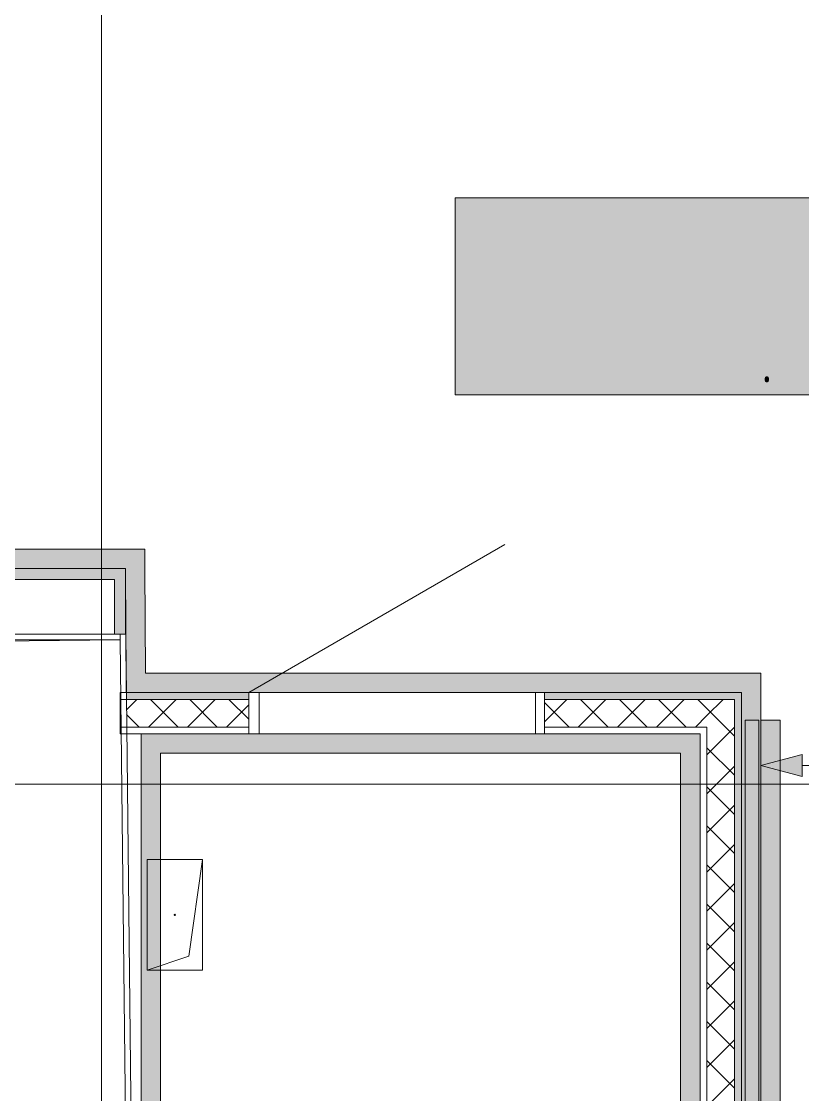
# Model space of a CAD drawing. Header units: millimetres. Extents: x 0 to 1189, y 0 to 841.
# Drawn here: x 719.27 to 747.54, y 359.65 to 398.46 of the extents above; entities that cross this region are included whole.
import ezdxf

# ---------------------------------------------------------------- set-up
doc = ezdxf.new("R2010")
doc.units = ezdxf.units.MM

msp = doc.modelspace()

# ---------------------------------------------------------------- hatches: boundary and pattern name
at = {"true_color": 0xffffff}
h = msp.add_hatch(color=7, dxfattribs=at)
h.dxf.hatch_style = 2
h.paths.add_polyline_path([(734.970123, 392.08037), (766.513171, 392.08037), (766.513171, 384.962359), (734.970123, 384.962359)])
at = {"true_color": 0x0077b0}
h = msp.add_hatch(color=144, dxfattribs=at)
h.paths.add_polyline_path([(742.217382, 387.99229), (742.217382, 388.39633), (742.226417, 388.497969), (742.253694, 388.591392), (742.29947, 388.676856), (742.364006, 388.75462), (742.44177, 388.819156), (742.527234, 388.864932), (742.620657, 388.892209), (742.722295, 388.901244), (742.917357, 388.865277), (743.080585, 388.757376), (743.145121, 388.679569), (743.190897, 388.593803), (743.218174, 388.499563), (743.227209, 388.39633), (743.227209, 387.99229), (743.217743, 387.892244), (743.189519, 387.79964), (743.142795, 387.714477), (743.077829, 387.636756), (743.001271, 387.572221), (742.915979, 387.526444), (742.822729, 387.499167), (742.722295, 387.490133), (742.620657, 387.499167), (742.527234, 387.526444), (742.44177, 387.572221), (742.364006, 387.636756), (742.29947, 387.714477), (742.253694, 387.79964), (742.226417, 387.892244)])
h.paths.add_polyline_path([(743.024361, 387.995046), (743.024361, 388.399087), (743.002864, 388.514566), (742.936718, 388.613509), (742.839222, 388.679173), (742.722295, 388.700601), (742.605369, 388.679173), (742.507873, 388.613509), (742.441727, 388.514566), (742.42023, 388.399087), (742.42023, 387.995046), (742.441727, 387.877499), (742.507873, 387.780623), (742.605369, 387.713581), (742.722295, 387.690775), (742.839222, 387.713581), (742.936718, 387.780623), (743.002864, 387.878533)])
h = msp.add_hatch(color=144, dxfattribs=at)
h.dxf.hatch_style = 2
h.paths.add_polyline_path([(743.733109, 388.901244), (744.641512, 388.901244), (744.796885, 388.871891), (744.927041, 388.785488), (745.015856, 388.654437), (745.045552, 388.497754), (745.045552, 387.5888), (745.01999, 387.514042), (744.943578, 387.490133), (744.867441, 387.514042), (744.842154, 387.5888), (744.842154, 388.497754), (744.827685, 388.575889), (744.78593, 388.641621), (744.720129, 388.684616), (744.641512, 388.697845), (744.438664, 388.697845), (744.438664, 387.5888), (744.413171, 387.514042), (744.337241, 387.490133), (744.26324, 387.514042), (744.238022, 387.5888), (744.238022, 388.697845), (743.834532, 388.697845), (743.834532, 387.5888), (743.809245, 387.514042), (743.733109, 387.490133), (743.656972, 387.514042), (743.631685, 387.5888), (743.631685, 388.802576), (743.656972, 388.876301)])
h = msp.add_hatch(color=144, dxfattribs=at)
h.dxf.hatch_style = 2
h.paths.add_polyline_path([(746.141267, 387.5888), (746.141267, 388.802576), (746.166554, 388.876301), (746.242691, 388.901244), (746.747604, 388.901244), (746.901876, 388.871891), (747.032583, 388.785488), (747.121604, 388.654437), (747.151094, 388.497754), (747.151094, 387.5888), (747.125807, 387.514042), (747.04967, 387.490133), (746.973534, 387.514042), (746.948247, 387.5888), (746.948247, 388.497754), (746.933708, 388.575889), (746.891471, 388.641621), (746.826152, 388.684616), (746.747604, 388.697845), (746.344115, 388.697845), (746.344115, 387.5888), (746.318828, 387.514042), (746.242691, 387.490133), (746.166554, 387.514042)])
h = msp.add_hatch(color=144, dxfattribs=at)
h.paths.add_polyline_path([(738.456848, 386.389682), (738.548695, 386.444803), (738.632686, 386.463545), (738.67823, 386.477394), (738.719227, 386.516461), (738.749682, 386.566071), (738.759466, 386.61568), (738.748372, 386.67466), (738.715368, 386.723718), (738.666103, 386.756102), (738.60733, 386.766162), (738.548557, 386.755275), (738.499292, 386.723718), (738.467735, 386.67466), (738.456848, 386.61568)])
h.paths.add_polyline_path([(738.83388, 386.433779), (738.927517, 386.376659), (739.000898, 386.294322), (739.04658, 386.194552), (739.062083, 386.086513), (739.062083, 385.782243), (739.033833, 385.636653), (738.950186, 385.515454), (738.828574, 385.432428), (738.683398, 385.405211), (738.537119, 385.432428), (738.414405, 385.515454), (738.33186, 385.63748), (738.304713, 385.782243), (738.304713, 386.61568), (738.326762, 386.733434), (738.393459, 386.831757), (738.490679, 386.8968), (738.60733, 386.918849), (738.724601, 386.896524), (738.822855, 386.829552), (738.887899, 386.733158), (738.909947, 386.61568), (738.89093, 386.512947)])
h.paths.add_polyline_path([(738.909947, 385.783896), (738.909947, 386.086513), (738.893687, 386.173606), (738.844353, 386.247468), (738.770903, 386.297009), (738.683398, 386.313063), (738.595892, 386.297009), (738.522443, 386.247468), (738.473109, 386.173606), (738.456848, 386.086513), (738.456848, 385.783896), (738.473109, 385.695633), (738.522443, 385.623493), (738.595892, 385.57285), (738.683398, 385.555693), (738.770903, 385.57285), (738.844353, 385.623493), (738.893687, 385.69646)])
h = msp.add_hatch(color=144, dxfattribs=at)
h.dxf.hatch_style = 2
h.paths.add_polyline_path([(735.122234, 385.479074), (735.122234, 386.389682), (735.141251, 386.444803), (735.198302, 386.463545), (735.576987, 386.463545), (735.692811, 386.441565), (735.790858, 386.377004), (735.857555, 386.278268), (735.879604, 386.160928), (735.879604, 385.479074), (735.860587, 385.423126), (735.803536, 385.405211), (735.746486, 385.423126), (735.727469, 385.479074), (735.727469, 386.160928), (735.716582, 386.219701), (735.685025, 386.268966), (735.63576, 386.301143), (735.576987, 386.311409), (735.27437, 386.311409), (735.27437, 385.479074), (735.255353, 385.423126), (735.198302, 385.405211), (735.141251, 385.423126)])
h = msp.add_hatch(color=144, dxfattribs=at)
h.paths.add_polyline_path([(736.183061, 386.389682), (736.202077, 386.444803), (736.259128, 386.463545), (736.637813, 386.463545), (736.755084, 386.441565), (736.851685, 386.377004), (736.918382, 386.278268), (736.94043, 386.160928), (736.94043, 385.707829), (736.918382, 385.590489), (736.851685, 385.491752), (736.755084, 385.426364), (736.637813, 385.405211), (736.335196, 385.405211), (736.335196, 385.024322), (736.316179, 384.968718), (736.259128, 384.949908), (736.202077, 384.968718), (736.183061, 385.024322)])
h.paths.add_polyline_path([(736.335196, 386.311409), (736.335196, 385.555693), (736.637813, 385.555693), (736.695484, 385.566786), (736.743646, 385.59979), (736.777133, 385.649055), (736.788295, 385.707829), (736.788295, 386.160928), (736.777408, 386.219701), (736.745851, 386.268966), (736.696586, 386.301143), (736.637813, 386.311409)])
h = msp.add_hatch(color=144, dxfattribs=at)
h.dxf.hatch_style = 2
h.paths.add_polyline_path([(738.001257, 386.389682), (738.001257, 385.479074), (737.98224, 385.423126), (737.925189, 385.405211), (737.546504, 385.405211), (737.429233, 385.426364), (737.332632, 385.491752), (737.265935, 385.589662), (737.243887, 385.707829), (737.243887, 386.389682), (737.262904, 386.444803), (737.319954, 386.463545), (737.377005, 386.444803), (737.396022, 386.389682), (737.396022, 385.707829), (737.407184, 385.649882), (737.440671, 385.59979), (737.48966, 385.566786), (737.546504, 385.555693), (737.849121, 385.555693), (737.849121, 386.389682), (737.868138, 386.444803), (737.925189, 386.463545), (737.98224, 386.444803)])
h = msp.add_hatch(color=144, dxfattribs=at)
h.paths.add_polyline_path([(739.633981, 385.860515), (739.528286, 385.892555), (739.441607, 385.959734), (739.384556, 386.052476), (739.365539, 386.160928), (739.387588, 386.278268), (739.454285, 386.377004), (739.550885, 386.441565), (739.668156, 386.463545), (740.046841, 386.463545), (740.103892, 386.444803), (740.122909, 386.389682), (740.122909, 385.479074), (740.103892, 385.423126), (740.046841, 385.405211), (739.989791, 385.423126), (739.970774, 385.479074), (739.970774, 385.85831), (739.818087, 385.85831), (739.502792, 385.434977), (739.475507, 385.412033), (739.441607, 385.405211), (739.384556, 385.423126), (739.365539, 385.479074), (739.380422, 385.525928)])
h.paths.add_polyline_path([(739.517675, 386.160928), (739.528837, 386.102981), (739.562323, 386.052889), (739.611312, 386.019403), (739.668156, 386.008241), (739.970774, 386.008241), (739.970774, 386.311409), (739.668156, 386.311409), (739.609383, 386.300523), (739.560118, 386.268966), (739.528561, 386.219701)])
h = msp.add_hatch(color=144, dxfattribs=at)
h.dxf.hatch_style = 2
h.paths.add_polyline_path([(740.955532, 385.707829), (740.945748, 385.771012), (740.915293, 385.818072), (740.825997, 385.85831), (740.728983, 385.85831), (740.676066, 385.881461), (740.652915, 385.934378), (740.676066, 385.9895), (740.749929, 386.012651), (740.77308, 386.012651), (740.798436, 386.010446), (740.865753, 386.021608), (740.915293, 386.055094), (740.945748, 386.10243), (740.955532, 386.160928), (740.945472, 386.219701), (740.913089, 386.268966), (740.863824, 386.301143), (740.80505, 386.311409), (740.728983, 386.311409), (740.658772, 386.301625), (740.574091, 386.272824), (740.504845, 386.244299), (740.483141, 386.23479), (740.442902, 386.262351), (740.426365, 386.315268), (740.457647, 386.372388), (740.55094, 386.423306), (740.646369, 386.453761), (740.728983, 386.463545), (740.80505, 386.463545), (740.922597, 386.441565), (741.021127, 386.377004), (741.085688, 386.278268), (741.107668, 386.160928), (741.082105, 386.024708), (741.004039, 385.934378), (741.082105, 385.844048), (741.107668, 385.707829), (741.085688, 385.590489), (741.021127, 385.491752), (740.922597, 385.426364), (740.80505, 385.405211), (740.728983, 385.405211), (740.64444, 385.41472), (740.548735, 385.443245), (740.456751, 385.494439), (740.426365, 385.553488), (740.442902, 385.606405), (740.485345, 385.633966), (740.50953, 385.624457), (740.576296, 385.595932), (740.659047, 385.565477), (740.728983, 385.555693), (740.80505, 385.555693), (740.863824, 385.566786), (740.913089, 385.59979), (740.944646, 385.649055)])
h = msp.add_hatch(color=144, dxfattribs=at)
h.dxf.hatch_style = 2
h.paths.add_polyline_path([(741.563092, 385.966349), (742.039342, 386.442599), (742.092258, 386.463545), (742.149309, 386.444803), (742.168326, 386.389682), (742.145175, 386.336765), (741.812792, 386.002178), (742.153443, 385.523723), (742.168326, 385.479074), (742.149309, 385.423126), (742.092258, 385.405211), (742.028869, 385.437182), (741.7031, 385.894139), (741.563092, 385.752477), (741.563092, 385.479074), (741.544075, 385.423126), (741.487024, 385.405211), (741.429973, 385.423126), (741.410956, 385.479074), (741.410956, 386.389682), (741.429973, 386.444803), (741.487024, 386.463545), (741.544075, 386.444803), (741.563092, 386.389682)])
h = msp.add_hatch(color=144, dxfattribs=at)
h.dxf.hatch_style = 2
h.paths.add_polyline_path([(743.077017, 385.250871), (743.077017, 385.405211), (742.7744, 385.405211), (742.657129, 385.426364), (742.560528, 385.491752), (742.493831, 385.590489), (742.471782, 385.707829), (742.471782, 386.389682), (742.490799, 386.444803), (742.54785, 386.463545), (742.604901, 386.444803), (742.623918, 386.389682), (742.623918, 385.707829), (742.63508, 385.649882), (742.668566, 385.59979), (742.717556, 385.566786), (742.7744, 385.555693), (743.077017, 385.555693), (743.077017, 386.389682), (743.096034, 386.444803), (743.153085, 386.463545), (743.210135, 386.444803), (743.229152, 386.389682), (743.229152, 385.253076), (743.207379, 385.135323), (743.142611, 385.037), (743.046011, 384.971956), (742.92874, 384.949908), (742.623918, 384.949908), (742.566867, 384.968993), (742.54785, 385.026527), (742.571001, 385.079443), (742.623918, 385.102594), (742.926535, 385.102594), (742.985308, 385.112654), (743.034573, 385.145038), (743.06613, 385.192373)])
h = msp.add_hatch(color=144, dxfattribs=at)
h.dxf.hatch_style = 2
h.paths.add_polyline_path([(744.201783, 386.160928), (744.201783, 385.707829), (744.212946, 385.649882), (744.246432, 385.59979), (744.295421, 385.566786), (744.352265, 385.555693), (744.578815, 385.555693), (744.635865, 385.536607), (744.654882, 385.479074), (744.635865, 385.423126), (744.578815, 385.405211), (744.352265, 385.405211), (744.234994, 385.426364), (744.138394, 385.491752), (744.071697, 385.589662), (744.049648, 385.707829), (744.049648, 386.160928), (744.071697, 386.278268), (744.138394, 386.377004), (744.234994, 386.441565), (744.352265, 386.463545), (744.578815, 386.463545), (744.635865, 386.444528), (744.654882, 386.387477), (744.635865, 386.330426), (744.578815, 386.311409), (744.352265, 386.311409), (744.293492, 386.300523), (744.244227, 386.268966), (744.21267, 386.219701)])
h = msp.add_hatch(color=144, dxfattribs=at)
h.dxf.hatch_style = 2
h.paths.add_polyline_path([(745.412756, 385.782243), (745.110139, 386.171401), (745.110139, 385.479074), (745.091122, 385.423126), (745.034071, 385.405211), (744.97702, 385.423126), (744.958003, 385.479074), (744.958003, 386.389682), (744.97702, 386.444803), (745.034071, 386.463545), (745.072105, 386.452176), (745.110139, 386.417243), (745.412756, 386.027533), (745.715373, 386.417243), (745.753683, 386.452176), (745.791992, 386.463545), (745.847114, 386.444803), (745.865855, 386.389682), (745.865855, 385.479074), (745.847114, 385.423126), (745.791992, 385.405211), (745.734459, 385.423126), (745.715373, 385.479074), (745.715373, 386.171401)])
h = msp.add_hatch(color=144, dxfattribs=at)
h.dxf.hatch_style = 2
h.paths.add_polyline_path([(747.296194, 386.160928), (747.296194, 385.707829), (747.307357, 385.649882), (747.340843, 385.59979), (747.389832, 385.566786), (747.446676, 385.555693), (747.673226, 385.555693), (747.730277, 385.536607), (747.749293, 385.479074), (747.730277, 385.423126), (747.673226, 385.405211), (747.446676, 385.405211), (747.329405, 385.426364), (747.232805, 385.491752), (747.166108, 385.589662), (747.144059, 385.707829), (747.144059, 386.160928), (747.166108, 386.278268), (747.232805, 386.377004), (747.329405, 386.441565), (747.446676, 386.463545), (747.673226, 386.463545), (747.730277, 386.444528), (747.749293, 386.387477), (747.730277, 386.330426), (747.673226, 386.311409), (747.446676, 386.311409), (747.387903, 386.300523), (747.338638, 386.268966), (747.307081, 386.219701)])
h = msp.add_hatch(color=144, dxfattribs=at)
h.dxf.hatch_style = 2
h.paths.add_polyline_path([(746.169183, 385.555693), (746.1882, 385.612744), (746.245251, 385.631761), (746.302301, 385.612744), (746.321318, 385.555693), (746.321318, 385.479074), (746.302301, 385.423126), (746.245251, 385.405211), (746.1882, 385.423126), (746.169183, 385.479074)])
at = {"true_color": 0xf1d696}
h = msp.add_hatch(color=41, dxfattribs=at)
h.dxf.hatch_style = 2
h.paths.add_polyline_path([(723.034105, 379.37535), (723.038105, 378.675349), (704.339076, 378.675349), (704.339076, 379.37535)])
h = msp.add_hatch(color=41, dxfattribs=at)
h.dxf.hatch_style = 2
h.paths.add_polyline_path([(723.034105, 379.37535), (723.734106, 379.37535), (723.038105, 378.675349)])
h = msp.add_hatch(color=41, dxfattribs=at)
h.dxf.hatch_style = 2
h.paths.add_polyline_path([(723.038105, 378.675349), (723.734106, 379.37535), (723.738106, 378.675349)])
h = msp.add_hatch(color=7)
h.dxf.hatch_style = 2
h.paths.add_polyline_path([(704.339076, 378.675349), (723.038105, 378.675349), (723.038105, 378.275349), (704.339076, 378.275349)])
h = msp.add_hatch(color=41, dxfattribs=at)
h.dxf.hatch_style = 2
h.paths.add_polyline_path([(723.762106, 374.892343), (723.062105, 374.892343), (723.038105, 378.675349), (723.738106, 378.675349)])
h = msp.add_hatch(color=7)
h.dxf.hatch_style = 2
h.paths.add_polyline_path([(722.638104, 378.275349), (723.038105, 378.275349), (723.038105, 376.303346), (722.845104, 376.300346), (722.638104, 376.300346)])
h = msp.add_hatch(color=41, dxfattribs=at)
h.dxf.hatch_style = 2
h.paths.add_polyline_path([(723.762106, 374.892343), (723.070105, 374.196342), (723.062105, 374.892343)])
h = msp.add_hatch(color=41, dxfattribs=at)
h.dxf.hatch_style = 2
h.paths.add_polyline_path([(723.066105, 374.192342), (723.762106, 374.892343), (723.766106, 374.192342)])
h = msp.add_hatch(color=41, dxfattribs=at)
h.dxf.hatch_style = 2
h.paths.add_polyline_path([(723.762106, 374.892343), (745.327139, 374.892343), (745.327139, 374.192342), (723.766106, 374.192342)])
h = msp.add_hatch(color=41, dxfattribs=at)
h.dxf.hatch_style = 2
h.paths.add_polyline_path([(745.327139, 374.192342), (746.02714, 374.892343), (746.02714, 374.192342)])
h = msp.add_hatch(color=41, dxfattribs=at)
h.dxf.hatch_style = 2
h.paths.add_polyline_path([(745.327139, 374.892343), (746.02714, 374.892343), (745.327139, 374.192342)])
h = msp.add_hatch(color=7)
h.dxf.hatch_style = 2
h.paths.add_polyline_path([(727.495111, 374.192342), (727.495111, 373.942342), (723.069105, 373.942342), (723.066105, 374.192342)])
h = msp.add_hatch(color=7)
h.dxf.hatch_style = 2
h.paths.add_polyline_path([(738.195128, 374.192342), (745.076138, 374.192342), (745.077138, 373.942342), (738.195128, 373.942342)])
h = msp.add_hatch(color=7)
h.dxf.hatch_style = 2
h.paths.add_polyline_path([(745.327139, 322.171263), (745.077138, 322.171263), (745.077138, 374.192342), (745.327139, 374.192342)])
at = {"true_color": 0x008080}
h = msp.add_hatch(color=136, dxfattribs=at)
h.dxf.hatch_style = 2
h.paths.add_polyline_path([(746.02714, 293.305219), (745.327139, 293.310219), (745.327139, 374.192342), (746.02714, 374.192342)])
at = {"true_color": 0x999999}
h = msp.add_hatch(color=253, dxfattribs=at)
h.dxf.hatch_style = 2
h.paths.add_polyline_path([(745.457139, 373.189341), (745.95714, 373.189341), (745.95714, 323.189264), (745.457139, 323.189264)])
at = {"true_color": 0xff0000}
h = msp.add_hatch(color=1, dxfattribs=at)
h.dxf.hatch_style = 2
h.paths.add_polyline_path([(746.02714, 373.189341), (746.727141, 373.189341), (746.727141, 323.189264), (746.02714, 323.189264)])
at = {"true_color": 0xf1d696}
h = msp.add_hatch(color=41, dxfattribs=at)
h.dxf.hatch_style = 2
h.paths.add_polyline_path([(724.309107, 372.69234), (724.309107, 371.992339), (723.609106, 372.69234)])
h = msp.add_hatch(color=41, dxfattribs=at)
h.dxf.hatch_style = 2
h.paths.add_polyline_path([(724.309107, 371.992339), (723.609106, 371.992339), (723.609106, 372.69234)])
h = msp.add_hatch(color=41, dxfattribs=at)
h.dxf.hatch_style = 2
h.paths.add_polyline_path([(724.309107, 371.992339), (724.309107, 372.69234), (743.127135, 372.69234), (743.127135, 371.992339)])
h = msp.add_hatch(color=41, dxfattribs=at)
h.dxf.hatch_style = 2
h.paths.add_polyline_path([(743.127135, 371.992339), (743.127135, 372.69234), (743.827136, 372.69234)])
h = msp.add_hatch(color=41, dxfattribs=at)
h.dxf.hatch_style = 2
h.paths.add_polyline_path([(743.127135, 371.992339), (743.827136, 372.69234), (743.827136, 371.992339)])
h = msp.add_hatch(color=41, dxfattribs=at)
h.dxf.hatch_style = 2
h.paths.add_polyline_path([(724.309107, 325.760268), (723.609106, 325.760268), (723.609106, 371.992339), (724.309107, 371.992339)])
h = msp.add_hatch(color=41, dxfattribs=at)
h.dxf.hatch_style = 2
h.paths.add_polyline_path([(743.127135, 371.992339), (743.827136, 371.992339), (743.827136, 332.221278), (743.127135, 332.221278)])
at = {"true_color": 0x0077b0}
h = msp.add_hatch(color=144, dxfattribs=at)
h.dxf.hatch_style = 2
h.paths.add_polyline_path([(746.02714, 371.551338), (747.520142, 371.951339), (747.520142, 371.151338)])

# ---------------------------------------------------------------- linework, layer by layer
at = {"color": 7, "lineweight": 0}
for points in [[(722.173103, 237.695134), (722.173103, 501.006536)], [(723.734106, 379.37535), (704.339076, 379.37535)], [(723.734106, 379.37535), (723.738106, 378.675349)], [(727.495111, 374.192342), (736.761126, 379.542351)], [(723.038105, 378.675349), (704.339076, 378.675349)], [(704.339076, 378.675349), (723.038105, 378.675349)], [(723.038105, 376.300346), (723.038105, 378.675349)], [(723.038105, 378.675349), (723.066105, 374.192342)], [(723.762106, 374.892343), (723.738106, 378.675349)], [(704.739077, 378.275349), (722.638104, 378.275349)], [(722.638104, 378.275349), (722.638104, 376.300346)], [(718.245097, 376.300346), (723.038105, 376.300346)], [(718.245097, 376.100345), (722.845104, 376.100345)], [(722.845104, 376.100345), (718.445098, 376.052345)], [(723.043105, 376.303346), (722.843104, 376.300346)], [(722.843104, 376.300346), (722.845104, 376.100345)], [(722.845104, 376.100345), (722.845104, 376.300346)], [(723.611106, 306.804239), (722.845104, 376.100345)], [(723.609106, 325.060267), (723.043105, 376.303346)], [(746.02714, 374.892343), (723.762106, 374.892343)], [(746.02714, 374.892343), (746.02714, 374.192342)], [(727.495111, 374.192342), (722.845104, 374.192342)], [(722.845104, 374.192342), (722.845104, 372.69234)], [(723.066105, 374.192342), (723.766106, 374.192342)], [(723.766106, 374.192342), (745.327139, 374.192342)], [(727.495111, 372.69234), (727.495111, 374.192342)], [(727.877112, 374.192342), (727.877112, 372.69234)], [(737.877127, 372.69234), (737.877127, 374.192342)], [(745.327139, 374.192342), (738.195128, 374.192342)], [(738.195128, 374.192342), (738.195128, 372.69234)], [(745.327139, 322.171263), (745.327139, 374.192342)], [(745.327139, 374.192342), (745.327139, 292.610218)], [(746.02714, 293.305219), (746.02714, 374.192342)], [(727.495111, 373.942342), (722.845104, 373.942342)], [(745.077138, 373.942342), (738.195128, 373.942342)], [(745.077138, 322.171263), (745.077138, 373.942342)], [(746.02714, 373.189341), (746.02714, 323.189264)], [(746.727141, 373.189341), (746.02714, 373.189341)], [(746.727141, 323.189264), (746.727141, 373.189341)], [(727.495111, 372.94234), (722.845104, 372.94234)], [(722.845104, 372.69234), (727.495111, 372.69234)], [(723.609106, 372.69234), (724.309107, 372.69234)], [(723.609106, 372.69234), (723.609106, 325.060267)], [(743.127135, 372.69234), (724.309107, 372.69234)], [(727.877112, 372.69234), (727.495111, 372.69234)], [(738.195128, 372.69234), (737.877127, 372.69234)], [(744.077137, 372.94234), (738.195128, 372.94234)], [(738.195128, 372.69234), (743.827136, 372.69234)], [(743.827136, 372.69234), (743.127135, 372.69234)], [(743.827136, 372.69234), (743.827136, 331.521277)], [(743.827136, 332.221278), (743.827136, 372.69234)], [(744.077137, 322.171263), (744.077137, 372.94234)], [(724.309107, 325.760268), (724.309107, 371.992339)], [(724.309107, 371.992339), (743.127135, 371.992339)], [(743.127135, 371.992339), (743.127135, 332.221278)], [(202.529309, 370.871337), (863.72632, 370.871337)], [(202.529309, 370.871337), (863.72632, 370.871337)], [(723.827106, 364.149327), (723.827106, 368.149333)], [(723.827106, 368.149333), (725.827109, 368.149333)], [(725.827109, 368.149333), (723.827106, 368.149333)], [(723.827106, 368.149333), (723.827106, 364.149327)], [(725.827109, 368.149333), (725.327108, 364.649328)], [(725.827109, 368.149333), (725.827109, 364.149327)], [(725.827109, 364.149327), (725.827109, 368.149333)], [(724.802107, 366.14933), (724.827107, 366.17433), (724.852107, 366.14933)], [(724.802107, 366.14933), (724.815107, 366.17033)], [(724.852107, 366.14933), (724.827107, 366.12433), (724.802107, 366.14933)], [(724.851107, 366.14233), (724.827107, 366.12433), (724.815107, 366.12733)], [(724.827107, 366.17433), (724.851107, 366.15533)], [(725.327108, 364.649328), (723.827106, 364.149327)], [(725.827109, 364.149327), (723.827106, 364.149327)], [(723.827106, 364.149327), (725.827109, 364.149327)]]:
    msp.add_lwpolyline(points, dxfattribs=at)
at = {"color": 144, "lineweight": 0, "true_color": 0x0077b0}
for points in [[(734.970123, 392.08037), (766.513171, 392.08037)], [(734.970123, 384.962359), (734.970123, 392.08037)], [(766.513171, 384.962359), (734.970123, 384.962359)], [(746.02714, 371.551338), (747.520142, 371.951339)], [(747.520142, 371.951339), (747.520142, 371.151338)], [(746.02714, 371.551338), (747.520142, 371.151338)], [(747.520142, 371.551338), (751.825149, 371.551338)]]:
    msp.add_lwpolyline(points, dxfattribs=at)
at = {"color": 250, "lineweight": 0, "true_color": 0x1d1d1d}
for points in [[(723.073105, 373.563341), (723.452105, 373.942342)], [(723.866106, 372.94234), (724.866107, 373.942342)], [(724.945108, 372.94234), (723.945106, 373.942342)], [(725.281108, 372.94234), (726.28111, 373.942342)], [(726.35911, 372.94234), (725.359108, 373.942342)], [(727.495111, 373.221341), (726.77411, 373.942342)], [(738.195128, 373.128341), (739.009129, 373.942342)], [(739.087129, 372.94234), (738.195128, 373.834342)], [(739.42313, 372.94234), (740.423131, 373.942342)], [(740.501131, 372.94234), (739.50113, 373.942342)], [(740.837132, 372.94234), (741.837133, 373.942342)], [(741.916133, 372.94234), (740.916132, 373.942342)], [(742.251134, 372.94234), (743.251136, 373.942342)], [(743.330136, 372.94234), (742.330134, 373.942342)], [(744.077137, 373.609341), (743.744136, 373.942342)], [(744.077137, 373.354341), (744.665138, 373.942342)], [(723.531105, 372.94234), (723.075105, 373.398341)], [(726.69511, 372.94234), (727.495111, 373.742342)], [(745.077138, 372.60934), (744.077137, 373.609341)], [(743.665136, 372.94234), (744.077137, 373.354341)], [(744.077137, 371.939339), (745.077138, 372.93934)], [(745.077138, 371.195338), (744.077137, 372.195339)], [(744.077137, 370.525337), (745.077138, 371.525338)], [(745.077138, 369.780336), (744.077137, 370.780337)], [(744.077137, 369.111335), (745.077138, 370.111336)], [(745.077138, 368.366333), (744.077137, 369.366335)], [(744.077137, 367.697332), (745.077138, 368.697334)], [(745.077138, 366.952331), (744.077137, 367.952333)], [(744.077137, 366.28333), (745.077138, 367.283332)], [(745.077138, 365.538329), (744.077137, 366.538331)], [(744.077137, 364.868328), (745.077138, 365.86833)], [(745.077138, 364.123327), (744.077137, 365.123329)], [(744.077137, 363.454326), (745.077138, 364.454327)], [(745.077138, 362.709325), (744.077137, 363.709326)], [(744.077137, 362.040324), (745.077138, 363.040325)], [(745.077138, 361.295323), (744.077137, 362.295324)], [(744.077137, 360.626322), (745.077138, 361.626323)], [(745.077138, 359.881321), (744.077137, 360.881322)], [(744.077137, 359.212319), (745.077138, 360.212321)]]:
    msp.add_lwpolyline(points, dxfattribs=at)
at = {"color": 253, "lineweight": 0, "true_color": 0x999999}
for points in [[(745.457139, 373.189341), (745.95714, 373.189341)], [(745.457139, 323.189264), (745.457139, 373.189341)], [(745.95714, 373.189341), (745.95714, 323.189264)]]:
    msp.add_lwpolyline(points, dxfattribs=at)

doc.saveas('drawing.dxf')
